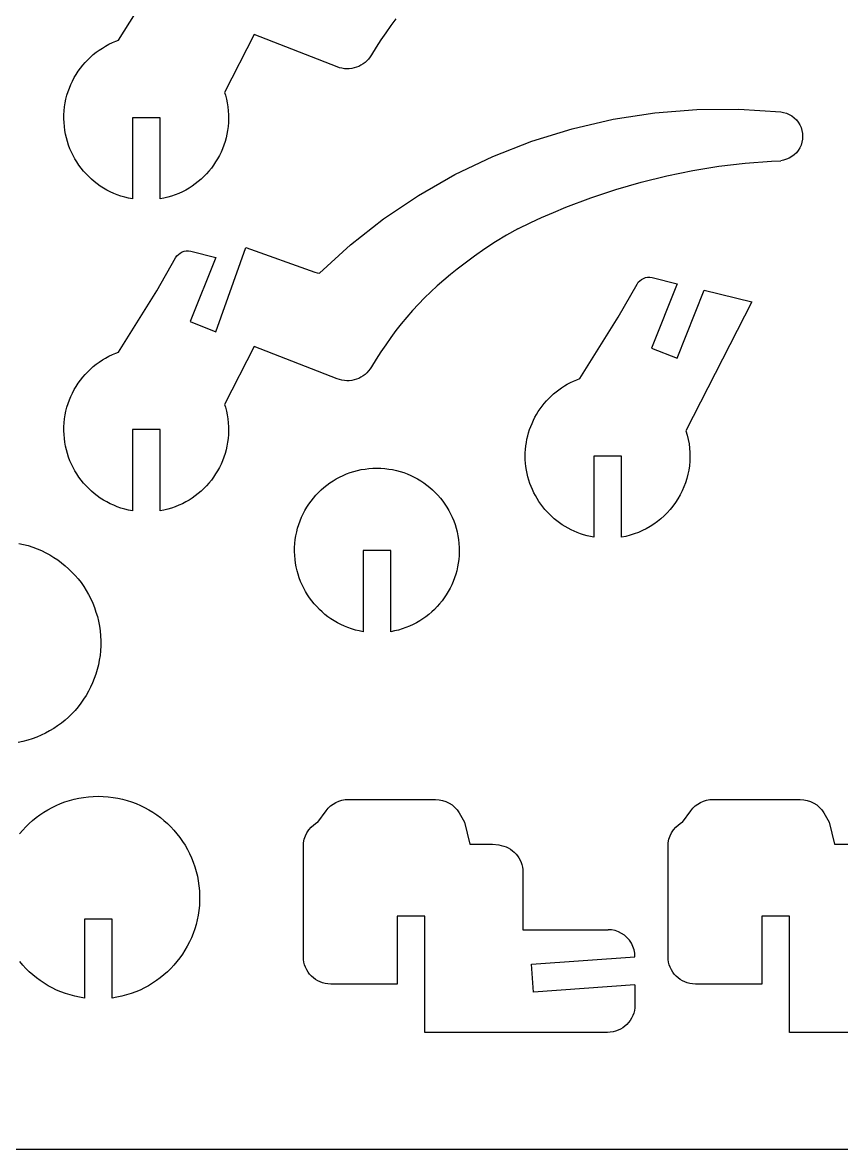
# Model space of a CAD drawing. Extents: x -322 to 322, y -250 to 250.
# Drawn here: x 24.3 to 117.5, y -249.5 to -121.3 of the extents above; entities that cross this region are included whole.
import ezdxf

# ---------------------------------------------------------------- set-up
doc = ezdxf.new("R2010")
doc.units = 0
doc.header["$MEASUREMENT"] = 0
doc.layers.get('0').update_dxf_attribs({"linetype": 'CONTINUOUS'})

msp = doc.modelspace()

# ---------------------------------------------------------------- linework, layer by layer
for p, q in [((35.25, -123.26), (39.58, -116.28)), ((66.21, -121.61), (65.64, -122.42)), ((66.81, -120.82), (66.21, -121.61)), ((50.69, -122.61), (47.31, -129.23)), ((60.1, -126.3), (50.69, -122.61)), ((65.64, -122.42), (65.09, -123.24)), ((33.05, -124.39), (33.41, -124.16)), ((33.41, -124.16), (33.77, -123.94)), ((33.77, -123.94), (34.15, -123.73)), ((34.15, -123.73), (34.54, -123.55)), ((34.54, -123.55), (34.94, -123.38)), ((34.94, -123.38), (35.25, -123.26)), ((64.55, -124.08), (64.04, -124.93)), ((65.09, -123.24), (64.55, -124.08)), ((31.45, -125.8), (31.74, -125.49)), ((31.74, -125.49), (32.05, -125.19)), ((32.05, -125.19), (32.37, -124.91)), ((32.37, -124.91), (32.7, -124.65)), ((32.7, -124.65), (33.05, -124.39)), ((63.51, -125.62), (63.3, -125.81)), ((63.7, -125.41), (63.51, -125.62)), ((63.88, -125.18), (63.7, -125.41)), ((64.04, -124.93), (63.88, -125.18)), ((30.42, -127.16), (30.66, -126.8)), ((30.66, -126.8), (30.91, -126.46)), ((30.91, -126.46), (31.17, -126.12)), ((31.17, -126.12), (31.45, -125.8)), ((60.37, -126.4), (60.1, -126.3)), ((60.66, -126.47), (60.37, -126.4)), ((60.94, -126.51), (60.66, -126.47)), ((61.22, -126.53), (60.94, -126.51)), ((61.5, -126.52), (61.22, -126.53)), ((61.78, -126.48), (61.5, -126.52)), ((62.06, -126.43), (61.78, -126.48)), ((62.32, -126.35), (62.06, -126.43)), ((62.58, -126.25), (62.32, -126.35)), ((62.83, -126.12), (62.58, -126.25)), ((63.07, -125.97), (62.83, -126.12)), ((63.3, -125.81), (63.07, -125.97)), ((29.82, -128.31), (30, -127.92)), ((30, -127.92), (30.2, -127.53)), ((30.2, -127.53), (30.42, -127.16)), ((29.37, -129.54), (29.5, -129.12)), ((29.5, -129.12), (29.65, -128.71)), ((29.65, -128.71), (29.82, -128.31)), ((47.31, -129.23), (47.41, -129.54)), ((29.1, -130.85), (29.17, -130.41)), ((29.17, -130.41), (29.26, -129.97)), ((29.26, -129.97), (29.37, -129.54)), ((47.41, -129.54), (47.52, -129.97)), ((47.52, -129.97), (47.61, -130.41)), ((47.61, -130.41), (47.68, -130.85)), ((29.02, -132.21), (29.03, -131.76)), ((29.03, -131.76), (29.06, -131.3)), ((29.06, -131.3), (29.1, -130.85)), ((47.68, -130.85), (47.73, -131.3)), ((47.73, -131.3), (47.76, -131.76)), ((47.76, -131.76), (47.76, -132.21)), ((91.53, -132.27), (96.26, -131.54)), ((96.26, -131.54), (101.03, -131.16)), ((101.03, -131.16), (105.82, -131.12)), ((105.82, -131.12), (110.59, -131.43)), ((110.59, -131.43), (110.93, -131.49)), ((110.93, -131.49), (111.26, -131.59)), ((111.26, -131.59), (111.57, -131.72)), ((111.57, -131.72), (111.86, -131.89)), ((111.86, -131.89), (112.13, -132.1)), ((29.04, -132.65), (29.02, -132.21)), ((29.08, -133.1), (29.04, -132.65)), ((29.13, -133.53), (29.08, -133.1)), ((36.83, -132.09), (36.83, -141.33)), ((39.96, -132.09), (36.83, -132.09)), ((39.96, -141.33), (39.96, -132.09)), ((47.71, -133.1), (47.65, -133.53)), ((47.75, -132.65), (47.71, -133.1)), ((47.76, -132.21), (47.75, -132.65)), ((82.29, -134.76), (86.87, -133.35)), ((86.87, -133.35), (91.53, -132.27)), ((112.13, -132.1), (112.38, -132.34)), ((112.38, -132.34), (112.59, -132.61)), ((112.59, -132.61), (112.77, -132.9)), ((112.77, -132.9), (112.91, -133.21)), ((112.91, -133.21), (113.01, -133.53)), ((29.21, -133.96), (29.13, -133.53)), ((29.31, -134.39), (29.21, -133.96)), ((29.42, -134.8), (29.31, -134.39)), ((47.48, -134.39), (47.36, -134.8)), ((47.58, -133.96), (47.48, -134.39)), ((47.65, -133.53), (47.58, -133.96)), ((113.01, -133.53), (113.07, -133.87)), ((113.07, -134.55), (113.01, -134.88)), ((113.07, -133.87), (113.09, -134.21)), ((113.09, -134.21), (113.07, -134.55)), ((29.56, -135.21), (29.42, -134.8)), ((29.71, -135.62), (29.56, -135.21)), ((29.88, -136.01), (29.71, -135.62)), ((47.08, -135.62), (46.91, -136.01)), ((47.23, -135.21), (47.08, -135.62)), ((47.36, -134.8), (47.23, -135.21)), ((77.84, -136.5), (82.29, -134.76)), ((112.59, -135.81), (112.38, -136.07)), ((112.77, -135.51), (112.59, -135.81)), ((112.91, -135.2), (112.77, -135.51)), ((113.01, -134.88), (112.91, -135.2)), ((30.07, -136.39), (29.88, -136.01)), ((30.27, -136.77), (30.07, -136.39)), ((30.5, -137.13), (30.27, -136.77)), ((30.73, -137.49), (30.5, -137.13)), ((46.29, -137.13), (46.05, -137.49)), ((46.51, -136.77), (46.29, -137.13)), ((46.72, -136.39), (46.51, -136.77)), ((46.91, -136.01), (46.72, -136.39)), ((73.52, -138.57), (77.84, -136.5)), ((106.55, -137.26), (109.55, -137.02)), ((109.55, -137.02), (110.59, -136.98)), ((110.93, -136.92), (110.59, -136.98)), ((111.26, -136.82), (110.93, -136.92)), ((111.57, -136.69), (111.26, -136.82)), ((111.86, -136.52), (111.57, -136.69)), ((112.13, -136.31), (111.86, -136.52)), ((112.38, -136.07), (112.13, -136.31)), ((30.99, -137.83), (30.73, -137.49)), ((31.26, -138.16), (30.99, -137.83)), ((31.54, -138.48), (31.26, -138.16)), ((31.84, -138.79), (31.54, -138.48)), ((45.25, -138.48), (44.95, -138.79)), ((45.53, -138.16), (45.25, -138.48)), ((45.8, -137.83), (45.53, -138.16)), ((46.05, -137.49), (45.8, -137.83)), ((97.64, -138.7), (100.59, -138.1)), ((100.59, -138.1), (103.56, -137.62)), ((103.56, -137.62), (106.55, -137.26)), ((32.15, -139.08), (31.84, -138.79)), ((32.47, -139.36), (32.15, -139.08)), ((32.81, -139.62), (32.47, -139.36)), ((33.16, -139.87), (32.81, -139.62)), ((43.97, -139.62), (43.62, -139.87)), ((44.31, -139.36), (43.97, -139.62)), ((44.64, -139.08), (44.31, -139.36)), ((44.95, -138.79), (44.64, -139.08)), ((69.36, -140.94), (73.52, -138.57)), ((91.83, -140.25), (94.72, -139.41)), ((94.72, -139.41), (97.64, -138.7)), ((33.53, -140.1), (33.16, -139.87)), ((33.9, -140.32), (33.53, -140.1)), ((34.29, -140.52), (33.9, -140.32)), ((34.69, -140.7), (34.29, -140.52)), ((35.1, -140.86), (34.69, -140.7)), ((35.51, -141.01), (35.1, -140.86)), ((35.94, -141.14), (35.51, -141.01)), ((41.27, -141.01), (40.84, -141.14)), ((41.69, -140.86), (41.27, -141.01)), ((42.1, -140.7), (41.69, -140.86)), ((42.5, -140.52), (42.1, -140.7)), ((42.88, -140.32), (42.5, -140.52)), ((43.26, -140.1), (42.88, -140.32)), ((43.62, -139.87), (43.26, -140.1)), ((65.39, -143.61), (69.36, -140.94)), ((88.97, -141.2), (91.83, -140.25)), ((36.38, -141.24), (35.94, -141.14)), ((36.83, -141.33), (36.38, -141.24)), ((40.41, -141.24), (39.96, -141.33)), ((40.84, -141.14), (40.41, -141.24)), ((84.73, -142.86), (86.15, -142.26)), ((86.15, -142.26), (88.97, -141.2)), ((61.63, -146.57), (65.39, -143.61)), ((82.16, -144.01), (83.38, -143.44)), ((83.38, -143.44), (84.73, -142.86)), ((80.66, -144.72), (79.4, -145.44)), ((80.66, -144.72), (82.16, -144.01)), ((79.4, -145.44), (78.15, -146.2)), ((42.26, -147.49), (42.47, -147.37)), ((42.47, -147.37), (42.71, -147.29)), ((42.71, -147.29), (42.95, -147.25)), ((42.95, -147.25), (43.2, -147.25)), ((43.2, -147.25), (43.46, -147.29)), ((43.46, -147.29), (46.31, -147.98)), ((46.3, -156.46), (49.71, -146.86)), ((49.71, -146.86), (57.58, -149.65)), ((58.09, -149.79), (61.63, -146.57)), ((76.93, -147), (75.74, -147.84)), ((78.15, -146.2), (76.93, -147)), ((39.58, -151.78), (41.74, -148.03)), ((41.74, -148.03), (41.88, -147.82)), ((41.88, -147.82), (42.06, -147.64)), ((42.06, -147.64), (42.26, -147.49)), ((46.31, -147.98), (43.39, -155.3)), ((75.74, -147.84), (73.77, -149.32)), ((57.58, -149.65), (57.83, -149.73)), ((57.83, -149.73), (58.09, -149.79)), ((73, -149.94), (72.24, -150.58)), ((73.77, -149.32), (73, -149.94)), ((71.5, -151.23), (70.77, -151.91)), ((72.24, -150.58), (71.5, -151.23)), ((92.08, -154.78), (94.24, -151.03)), ((94.24, -151.03), (94.38, -150.82)), ((94.38, -150.82), (94.56, -150.64)), ((94.56, -150.64), (94.76, -150.49)), ((94.76, -150.49), (94.97, -150.37)), ((94.97, -150.37), (95.21, -150.29)), ((95.21, -150.29), (95.45, -150.25)), ((95.45, -150.25), (95.7, -150.25)), ((95.7, -150.25), (95.96, -150.29)), ((98.81, -150.98), (95.89, -158.3)), ((95.96, -150.29), (98.81, -150.98)), ((35.25, -158.76), (39.58, -151.78)), ((70.06, -152.6), (69.38, -153.31)), ((70.77, -151.91), (70.06, -152.6)), ((98.8, -159.46), (101.88, -151.72)), ((101.88, -151.72), (107.32, -153.03)), ((69.38, -153.31), (68.7, -154.04)), ((107.32, -153.03), (99.81, -167.73)), ((68.05, -154.78), (67.42, -155.54)), ((68.7, -154.04), (68.05, -154.78)), ((87.75, -161.76), (92.08, -154.78)), ((43.39, -155.3), (46.3, -156.46)), ((66.81, -156.32), (66.21, -157.11)), ((67.42, -155.54), (66.81, -156.32)), ((66.21, -157.11), (65.64, -157.92)), ((34.54, -159.05), (34.94, -158.88)), ((34.94, -158.88), (35.25, -158.76)), ((50.69, -158.11), (47.31, -164.73)), ((60.1, -161.8), (50.69, -158.11)), ((65.09, -158.74), (64.55, -159.58)), ((65.64, -157.92), (65.09, -158.74)), ((95.89, -158.3), (98.8, -159.46)), ((32.37, -160.41), (32.7, -160.15)), ((32.7, -160.15), (33.05, -159.89)), ((33.05, -159.89), (33.41, -159.66)), ((33.41, -159.66), (33.77, -159.44)), ((33.77, -159.44), (34.15, -159.23)), ((34.15, -159.23), (34.54, -159.05)), ((64.55, -159.58), (64.04, -160.43)), ((31.17, -161.62), (31.45, -161.3)), ((31.45, -161.3), (31.74, -160.99)), ((31.74, -160.99), (32.05, -160.69)), ((32.05, -160.69), (32.37, -160.41)), ((63.07, -161.47), (62.83, -161.62)), ((63.3, -161.31), (63.07, -161.47)), ((63.51, -161.12), (63.3, -161.31)), ((63.7, -160.91), (63.51, -161.12)), ((63.88, -160.68), (63.7, -160.91)), ((64.04, -160.43), (63.88, -160.68)), ((30.2, -163.03), (30.42, -162.66)), ((30.42, -162.66), (30.66, -162.3)), ((30.66, -162.3), (30.91, -161.96)), ((30.91, -161.96), (31.17, -161.62)), ((60.37, -161.9), (60.1, -161.8)), ((60.66, -161.97), (60.37, -161.9)), ((60.94, -162.01), (60.66, -161.97)), ((61.22, -162.03), (60.94, -162.01)), ((61.5, -162.02), (61.22, -162.03)), ((61.78, -161.98), (61.5, -162.02)), ((62.06, -161.93), (61.78, -161.98)), ((62.32, -161.85), (62.06, -161.93)), ((62.58, -161.75), (62.32, -161.85)), ((62.83, -161.62), (62.58, -161.75)), ((85.34, -163.04), (85.65, -162.82)), ((85.65, -162.82), (85.98, -162.61)), ((85.98, -162.61), (86.31, -162.42)), ((86.31, -162.42), (86.66, -162.23)), ((86.66, -162.23), (87.01, -162.06)), ((87.01, -162.06), (87.38, -161.91)), ((87.38, -161.91), (87.75, -161.76)), ((29.65, -164.21), (29.82, -163.81)), ((29.82, -163.81), (30, -163.42)), ((30, -163.42), (30.2, -163.03)), ((83.93, -164.32), (84.19, -164.05)), ((84.19, -164.05), (84.46, -163.78)), ((84.46, -163.78), (84.74, -163.52)), ((84.74, -163.52), (85.03, -163.28)), ((85.03, -163.28), (85.34, -163.04)), ((29.26, -165.47), (29.37, -165.04)), ((29.37, -165.04), (29.5, -164.62)), ((29.5, -164.62), (29.65, -164.21)), ((47.31, -164.73), (47.41, -165.04)), ((47.41, -165.04), (47.52, -165.47)), ((83.01, -165.53), (83.22, -165.21)), ((83.22, -165.21), (83.44, -164.91)), ((83.44, -164.91), (83.68, -164.61)), ((83.68, -164.61), (83.93, -164.32)), ((29.06, -166.8), (29.1, -166.35)), ((29.1, -166.35), (29.17, -165.91)), ((29.17, -165.91), (29.26, -165.47)), ((47.52, -165.47), (47.61, -165.91)), ((47.61, -165.91), (47.68, -166.35)), ((47.68, -166.35), (47.73, -166.8)), ((82.3, -166.87), (82.45, -166.52)), ((82.45, -166.52), (82.62, -166.18)), ((82.62, -166.18), (82.81, -165.85)), ((82.81, -165.85), (83.01, -165.53)), ((29.02, -167.71), (29.03, -167.26)), ((29.04, -168.15), (29.02, -167.71)), ((29.03, -167.26), (29.06, -166.8)), ((36.83, -167.59), (36.83, -176.83)), ((39.96, -167.59), (36.83, -167.59)), ((39.96, -176.83), (39.96, -167.59)), ((47.73, -166.8), (47.76, -167.26)), ((47.76, -167.71), (47.75, -168.15)), ((47.76, -167.26), (47.76, -167.71)), ((81.8, -168.31), (81.91, -167.94)), ((81.91, -167.94), (82.02, -167.58)), ((82.02, -167.58), (82.15, -167.22)), ((82.15, -167.22), (82.3, -166.87)), ((99.81, -167.73), (99.96, -168.21)), ((29.08, -168.6), (29.04, -168.15)), ((29.13, -169.03), (29.08, -168.6)), ((29.21, -169.46), (29.13, -169.03)), ((47.65, -169.03), (47.58, -169.46)), ((47.71, -168.6), (47.65, -169.03)), ((47.75, -168.15), (47.71, -168.6)), ((81.59, -169.44), (81.65, -169.06)), ((81.65, -169.06), (81.72, -168.68)), ((81.72, -168.68), (81.8, -168.31)), ((99.96, -168.21), (100.07, -168.71)), ((100.07, -168.71), (100.16, -169.2)), ((100.16, -169.2), (100.22, -169.7)), ((29.31, -169.89), (29.21, -169.46)), ((29.42, -170.3), (29.31, -169.89)), ((29.56, -170.71), (29.42, -170.3)), ((47.36, -170.3), (47.23, -170.71)), ((47.48, -169.89), (47.36, -170.3)), ((47.58, -169.46), (47.48, -169.89)), ((81.52, -170.61), (81.53, -170.22)), ((81.53, -170.22), (81.55, -169.83)), ((81.55, -169.83), (81.59, -169.44)), ((100.22, -169.7), (100.25, -170.2)), ((100.25, -170.2), (100.26, -170.7)), ((29.71, -171.12), (29.56, -170.71)), ((29.88, -171.51), (29.71, -171.12)), ((30.07, -171.89), (29.88, -171.51)), ((46.91, -171.51), (46.72, -171.89)), ((47.08, -171.12), (46.91, -171.51)), ((47.23, -170.71), (47.08, -171.12)), ((81.53, -171.01), (81.52, -170.61)), ((81.56, -171.41), (81.53, -171.01)), ((81.6, -171.8), (81.56, -171.41)), ((81.66, -172.19), (81.6, -171.8)), ((89.33, -170.59), (89.33, -179.83)), ((92.46, -170.59), (89.33, -170.59)), ((92.46, -179.83), (92.46, -170.59)), ((100.2, -171.69), (100.13, -172.18)), ((100.24, -171.19), (100.2, -171.69)), ((100.26, -170.7), (100.24, -171.19)), ((30.27, -172.27), (30.07, -171.89)), ((30.5, -172.63), (30.27, -172.27)), ((30.73, -172.99), (30.5, -172.63)), ((30.99, -173.33), (30.73, -172.99)), ((46.05, -172.99), (45.8, -173.33)), ((46.29, -172.63), (46.05, -172.99)), ((46.51, -172.27), (46.29, -172.63)), ((46.72, -171.89), (46.51, -172.27)), ((60.02, -173.19), (60.4, -172.98)), ((60.4, -172.98), (60.79, -172.8)), ((60.79, -172.8), (61.19, -172.63)), ((61.19, -172.63), (61.59, -172.48)), ((61.59, -172.48), (62.01, -172.35)), ((62.01, -172.35), (62.43, -172.23)), ((62.43, -172.23), (62.86, -172.14)), ((62.86, -172.14), (63.3, -172.07)), ((63.3, -172.07), (63.74, -172.01)), ((63.74, -172.01), (64.19, -171.98)), ((64.19, -171.98), (64.64, -171.97)), ((64.64, -171.97), (65.1, -171.98)), ((65.1, -171.98), (65.55, -172.01)), ((65.55, -172.01), (65.99, -172.07)), ((65.99, -172.07), (66.43, -172.14)), ((66.43, -172.14), (66.86, -172.23)), ((66.86, -172.23), (67.28, -172.35)), ((67.28, -172.35), (67.69, -172.48)), ((67.69, -172.48), (68.1, -172.63)), ((68.1, -172.63), (68.5, -172.8)), ((68.5, -172.8), (68.88, -172.98)), ((68.88, -172.98), (69.26, -173.19)), ((81.74, -172.58), (81.66, -172.19)), ((81.83, -172.96), (81.74, -172.58)), ((81.93, -173.33), (81.83, -172.96)), ((100.03, -172.67), (99.91, -173.16)), ((100.13, -172.18), (100.03, -172.67)), ((31.26, -173.66), (30.99, -173.33)), ((31.54, -173.98), (31.26, -173.66)), ((31.84, -174.29), (31.54, -173.98)), ((32.15, -174.58), (31.84, -174.29)), ((44.95, -174.29), (44.64, -174.58)), ((45.25, -173.98), (44.95, -174.29)), ((45.53, -173.66), (45.25, -173.98)), ((45.8, -173.33), (45.53, -173.66)), ((58.3, -174.44), (58.62, -174.16)), ((58.62, -174.16), (58.95, -173.9)), ((58.95, -173.9), (59.3, -173.64)), ((59.3, -173.64), (59.66, -173.41)), ((59.66, -173.41), (60.02, -173.19)), ((69.26, -173.19), (69.63, -173.41)), ((69.63, -173.41), (69.99, -173.64)), ((69.99, -173.64), (70.33, -173.9)), ((70.33, -173.9), (70.66, -174.16)), ((70.66, -174.16), (70.98, -174.44)), ((82.05, -173.7), (81.93, -173.33)), ((82.19, -174.06), (82.05, -173.7)), ((82.34, -174.41), (82.19, -174.06)), ((99.58, -174.1), (99.38, -174.56)), ((99.76, -173.63), (99.58, -174.1)), ((99.91, -173.16), (99.76, -173.63)), ((32.47, -174.86), (32.15, -174.58)), ((32.81, -175.12), (32.47, -174.86)), ((33.16, -175.37), (32.81, -175.12)), ((33.53, -175.6), (33.16, -175.37)), ((33.9, -175.82), (33.53, -175.6)), ((43.26, -175.6), (42.88, -175.82)), ((43.62, -175.37), (43.26, -175.6)), ((43.97, -175.12), (43.62, -175.37)), ((44.31, -174.86), (43.97, -175.12)), ((44.64, -174.58), (44.31, -174.86)), ((57.16, -175.71), (57.42, -175.37)), ((57.42, -175.37), (57.7, -175.05)), ((57.7, -175.05), (57.99, -174.74)), ((57.99, -174.74), (58.3, -174.44)), ((70.98, -174.44), (71.29, -174.74)), ((71.29, -174.74), (71.59, -175.05)), ((71.59, -175.05), (71.87, -175.37)), ((71.87, -175.37), (72.13, -175.71)), ((82.5, -174.76), (82.34, -174.41)), ((82.68, -175.1), (82.5, -174.76)), ((82.87, -175.43), (82.68, -175.1)), ((83.07, -175.75), (82.87, -175.43)), ((98.9, -175.46), (98.63, -175.88)), ((99.15, -175.02), (98.9, -175.46)), ((99.38, -174.56), (99.15, -175.02)), ((34.29, -176.02), (33.9, -175.82)), ((34.69, -176.2), (34.29, -176.02)), ((35.1, -176.36), (34.69, -176.2)), ((35.51, -176.51), (35.1, -176.36)), ((35.94, -176.64), (35.51, -176.51)), ((36.38, -176.74), (35.94, -176.64)), ((36.83, -176.83), (36.38, -176.74)), ((40.41, -176.74), (39.96, -176.83)), ((40.84, -176.64), (40.41, -176.74)), ((41.27, -176.51), (40.84, -176.64)), ((41.69, -176.36), (41.27, -176.51)), ((42.1, -176.2), (41.69, -176.36)), ((42.5, -176.02), (42.1, -176.2)), ((42.88, -175.82), (42.5, -176.02)), ((56.25, -177.17), (56.45, -176.78)), ((56.45, -176.78), (56.67, -176.41)), ((56.67, -176.41), (56.91, -176.05)), ((56.91, -176.05), (57.16, -175.71)), ((72.13, -175.71), (72.38, -176.05)), ((72.38, -176.05), (72.61, -176.41)), ((72.61, -176.41), (72.83, -176.78)), ((72.83, -176.78), (73.03, -177.17)), ((83.29, -176.06), (83.07, -175.75)), ((83.51, -176.37), (83.29, -176.06)), ((83.75, -176.66), (83.51, -176.37)), ((84, -176.94), (83.75, -176.66)), ((84.27, -177.22), (84, -176.94)), ((98.01, -176.68), (97.68, -177.06)), ((98.33, -176.29), (98.01, -176.68)), ((98.63, -175.88), (98.33, -176.29)), ((55.75, -178.37), (55.9, -177.96)), ((55.9, -177.96), (56.07, -177.56)), ((56.07, -177.56), (56.25, -177.17)), ((73.03, -177.17), (73.22, -177.56)), ((73.22, -177.56), (73.38, -177.96)), ((73.38, -177.96), (73.53, -178.37)), ((84.54, -177.48), (84.27, -177.22)), ((84.82, -177.73), (84.54, -177.48)), ((85.12, -177.97), (84.82, -177.73)), ((85.42, -178.2), (85.12, -177.97)), ((85.74, -178.42), (85.42, -178.2)), ((96.56, -178.05), (96.16, -178.34)), ((96.95, -177.74), (96.56, -178.05)), ((97.32, -177.41), (96.95, -177.74)), ((97.68, -177.06), (97.32, -177.41)), ((55.42, -179.66), (55.51, -179.22)), ((55.51, -179.22), (55.62, -178.79)), ((55.62, -178.79), (55.75, -178.37)), ((73.53, -178.37), (73.66, -178.79)), ((73.66, -178.79), (73.77, -179.22)), ((73.77, -179.22), (73.86, -179.66)), ((86.06, -178.62), (85.74, -178.42)), ((86.39, -178.81), (86.06, -178.62)), ((86.73, -178.99), (86.39, -178.81)), ((87.08, -179.15), (86.73, -178.99)), ((87.44, -179.3), (87.08, -179.15)), ((87.8, -179.44), (87.44, -179.3)), ((88.17, -179.56), (87.8, -179.44)), ((93.93, -179.46), (93.45, -179.61)), ((94.4, -179.28), (93.93, -179.46)), ((94.86, -179.08), (94.4, -179.28)), ((95.3, -178.86), (94.86, -179.08)), ((95.74, -178.61), (95.3, -178.86)), ((96.16, -178.34), (95.74, -178.61)), ((23.91, -180.53), (24.44, -180.65)), ((24.44, -180.65), (24.97, -180.79)), ((24.97, -180.79), (25.48, -180.95)), ((55.28, -181.01), (55.31, -180.55)), ((55.31, -180.55), (55.35, -180.1)), ((55.35, -180.1), (55.42, -179.66)), ((73.86, -179.66), (73.93, -180.1)), ((73.93, -180.1), (73.98, -180.55)), ((73.98, -180.55), (74.01, -181.01)), ((88.55, -179.66), (88.17, -179.56)), ((88.93, -179.75), (88.55, -179.66)), ((89.33, -179.83), (88.93, -179.75)), ((92.96, -179.73), (92.46, -179.83)), ((93.45, -179.61), (92.96, -179.73)), ((25.48, -180.95), (25.99, -181.14)), ((25.99, -181.14), (26.48, -181.35)), ((26.48, -181.35), (26.96, -181.59)), ((26.96, -181.59), (27.43, -181.84)), ((27.43, -181.84), (27.88, -182.12)), ((55.27, -181.46), (55.28, -181.01)), ((55.29, -181.9), (55.27, -181.46)), ((55.33, -182.35), (55.29, -181.9)), ((63.08, -181.34), (63.08, -190.58)), ((66.21, -181.34), (63.08, -181.34)), ((66.21, -190.58), (66.21, -181.34)), ((74, -181.9), (73.96, -182.35)), ((74.01, -181.46), (74, -181.9)), ((74.01, -181.01), (74.01, -181.46)), ((27.88, -182.12), (28.33, -182.42)), ((28.33, -182.42), (28.75, -182.73)), ((28.75, -182.73), (29.16, -183.07)), ((29.16, -183.07), (29.56, -183.42)), ((55.38, -182.78), (55.33, -182.35)), ((55.46, -183.21), (55.38, -182.78)), ((55.56, -183.64), (55.46, -183.21)), ((73.83, -183.21), (73.73, -183.64)), ((73.9, -182.78), (73.83, -183.21)), ((73.96, -182.35), (73.9, -182.78)), ((29.56, -183.42), (29.94, -183.79)), ((29.94, -183.79), (30.3, -184.18)), ((30.3, -184.18), (30.64, -184.58)), ((30.64, -184.58), (30.97, -185)), ((55.67, -184.05), (55.56, -183.64)), ((55.81, -184.46), (55.67, -184.05)), ((55.96, -184.87), (55.81, -184.46)), ((73.48, -184.46), (73.33, -184.87)), ((73.61, -184.05), (73.48, -184.46)), ((73.73, -183.64), (73.61, -184.05)), ((30.97, -185), (31.28, -185.44)), ((31.28, -185.44), (31.56, -185.89)), ((31.56, -185.89), (31.83, -186.35)), ((56.13, -185.26), (55.96, -184.87)), ((56.32, -185.64), (56.13, -185.26)), ((56.52, -186.02), (56.32, -185.64)), ((72.97, -185.64), (72.76, -186.02)), ((73.16, -185.26), (72.97, -185.64)), ((73.33, -184.87), (73.16, -185.26)), ((31.83, -186.35), (32.07, -186.83)), ((32.07, -186.83), (32.3, -187.32)), ((56.75, -186.38), (56.52, -186.02)), ((56.98, -186.74), (56.75, -186.38)), ((57.24, -187.08), (56.98, -186.74)), ((57.51, -187.41), (57.24, -187.08)), ((72.05, -187.08), (71.78, -187.41)), ((72.3, -186.74), (72.05, -187.08)), ((72.54, -186.38), (72.3, -186.74)), ((72.76, -186.02), (72.54, -186.38)), ((32.3, -187.32), (32.5, -187.82)), ((32.5, -187.82), (32.67, -188.34)), ((32.67, -188.34), (32.83, -188.86)), ((57.79, -187.73), (57.51, -187.41)), ((58.09, -188.04), (57.79, -187.73)), ((58.4, -188.33), (58.09, -188.04)), ((58.72, -188.61), (58.4, -188.33)), ((70.89, -188.33), (70.56, -188.61)), ((71.2, -188.04), (70.89, -188.33)), ((71.5, -187.73), (71.2, -188.04)), ((71.78, -187.41), (71.5, -187.73)), ((32.83, -188.86), (32.96, -189.4)), ((32.96, -189.4), (33.06, -189.94)), ((59.06, -188.87), (58.72, -188.61)), ((59.41, -189.12), (59.06, -188.87)), ((59.78, -189.35), (59.41, -189.12)), ((60.15, -189.57), (59.78, -189.35)), ((60.54, -189.77), (60.15, -189.57)), ((60.94, -189.95), (60.54, -189.77)), ((68.75, -189.77), (68.35, -189.95)), ((69.13, -189.57), (68.75, -189.77)), ((69.51, -189.35), (69.13, -189.57)), ((69.87, -189.12), (69.51, -189.35)), ((70.22, -188.87), (69.87, -189.12)), ((70.56, -188.61), (70.22, -188.87)), ((33.06, -189.94), (33.14, -190.5)), ((33.14, -190.5), (33.19, -191.06)), ((33.19, -191.06), (33.22, -191.63)), ((61.35, -190.11), (60.94, -189.95)), ((61.76, -190.26), (61.35, -190.11)), ((62.19, -190.39), (61.76, -190.26)), ((62.63, -190.49), (62.19, -190.39)), ((63.08, -190.58), (62.63, -190.49)), ((66.66, -190.49), (66.21, -190.58)), ((67.09, -190.39), (66.66, -190.49)), ((67.52, -190.26), (67.09, -190.39)), ((67.94, -190.11), (67.52, -190.26)), ((68.35, -189.95), (67.94, -190.11)), ((33.22, -192.19), (33.19, -192.74)), ((33.22, -191.63), (33.22, -192.19)), ((33.13, -193.29), (33.05, -193.83)), ((33.19, -192.74), (33.13, -193.29)), ((32.81, -194.89), (32.66, -195.4)), ((32.94, -194.36), (32.81, -194.89)), ((33.05, -193.83), (32.94, -194.36)), ((32.48, -195.91), (32.28, -196.41)), ((32.66, -195.4), (32.48, -195.91)), ((31.81, -197.36), (31.55, -197.83)), ((32.06, -196.89), (31.81, -197.36)), ((32.28, -196.41), (32.06, -196.89)), ((30.96, -198.71), (30.63, -199.12)), ((31.26, -198.27), (30.96, -198.71)), ((31.55, -197.83), (31.26, -198.27)), ((29.93, -199.92), (29.55, -200.29)), ((30.29, -199.53), (29.93, -199.92)), ((30.63, -199.12), (30.29, -199.53)), ((28.31, -201.29), (27.86, -201.59)), ((28.74, -200.98), (28.31, -201.29)), ((29.15, -200.64), (28.74, -200.98)), ((29.55, -200.29), (29.15, -200.64)), ((25.94, -202.57), (25.42, -202.76)), ((26.44, -202.36), (25.94, -202.57)), ((26.93, -202.12), (26.44, -202.36)), ((27.4, -201.87), (26.93, -202.12)), ((27.86, -201.59), (27.4, -201.87)), ((24.36, -203.06), (23.81, -203.18)), ((24.9, -202.92), (24.36, -203.06)), ((25.42, -202.76), (24.9, -202.92)), ((28.15, -210.35), (28.64, -210.14)), ((28.64, -210.14), (29.14, -209.95)), ((29.14, -209.95), (29.66, -209.79)), ((29.66, -209.79), (30.19, -209.65)), ((30.19, -209.65), (30.72, -209.53)), ((30.72, -209.53), (31.26, -209.44)), ((31.26, -209.44), (31.81, -209.37)), ((31.81, -209.37), (32.37, -209.33)), ((32.37, -209.33), (32.94, -209.31)), ((32.94, -209.31), (33.5, -209.33)), ((33.5, -209.33), (34.06, -209.37)), ((34.06, -209.37), (34.61, -209.44)), ((34.61, -209.44), (35.16, -209.53)), ((35.16, -209.53), (35.69, -209.65)), ((35.69, -209.65), (36.22, -209.79)), ((36.22, -209.79), (36.73, -209.95)), ((36.73, -209.95), (37.24, -210.14)), ((37.24, -210.14), (37.73, -210.35)), ((59.37, -210.41), (59.67, -210.19)), ((59.67, -210.19), (59.98, -210.01)), ((59.98, -210.01), (60.31, -209.86)), ((60.31, -209.86), (60.66, -209.76)), ((60.66, -209.76), (61.02, -209.69)), ((61.02, -209.69), (61.39, -209.67)), ((61.39, -209.67), (71.3, -209.67)), ((71.3, -209.67), (71.71, -209.7)), ((71.71, -209.7), (72.11, -209.78)), ((72.11, -209.78), (72.49, -209.91)), ((72.49, -209.91), (72.86, -210.08)), ((72.86, -210.08), (73.19, -210.3)), ((73.19, -210.3), (73.5, -210.57)), ((100.87, -210.41), (101.17, -210.19)), ((101.17, -210.19), (101.48, -210.01)), ((101.48, -210.01), (101.81, -209.86)), ((101.81, -209.86), (102.16, -209.76)), ((102.16, -209.76), (102.52, -209.69)), ((102.52, -209.69), (102.89, -209.67)), ((102.89, -209.67), (112.8, -209.67)), ((112.8, -209.67), (113.21, -209.7)), ((113.21, -209.7), (113.61, -209.78)), ((113.61, -209.78), (113.99, -209.91)), ((113.99, -209.91), (114.36, -210.08)), ((114.36, -210.08), (114.69, -210.3)), ((114.69, -210.3), (115, -210.57)), ((25.87, -211.73), (26.3, -211.42)), ((26.3, -211.42), (26.74, -211.12)), ((26.74, -211.12), (27.2, -210.84)), ((27.2, -210.84), (27.67, -210.59)), ((27.67, -210.59), (28.15, -210.35)), ((37.73, -210.35), (38.21, -210.59)), ((38.21, -210.59), (38.68, -210.84)), ((38.68, -210.84), (39.13, -211.12)), ((39.13, -211.12), (39.58, -211.42)), ((39.58, -211.42), (40, -211.73)), ((57.92, -212.25), (58.87, -210.95)), ((58.87, -210.95), (59.11, -210.66)), ((59.11, -210.66), (59.37, -210.41)), ((73.5, -210.57), (73.77, -210.87)), ((73.77, -210.87), (74, -211.21)), ((74, -211.21), (74.6, -212.25)), ((99.42, -212.25), (100.37, -210.95)), ((100.37, -210.95), (100.61, -210.66)), ((100.61, -210.66), (100.87, -210.41)), ((115, -210.57), (115.27, -210.87)), ((115.27, -210.87), (115.5, -211.21)), ((115.5, -211.21), (116.1, -212.25)), ((24.33, -213.18), (24.69, -212.79)), ((24.69, -212.79), (25.07, -212.42)), ((25.07, -212.42), (25.46, -212.07)), ((25.46, -212.07), (25.87, -211.73)), ((40, -211.73), (40.41, -212.07)), ((40.41, -212.07), (40.81, -212.42)), ((40.81, -212.42), (41.19, -212.79)), ((41.19, -212.79), (41.55, -213.18)), ((56.9, -213.12), (57.17, -212.81)), ((57.17, -212.81), (57.47, -212.54)), ((57.47, -212.54), (57.81, -212.31)), ((57.81, -212.31), (57.92, -212.25)), ((74.6, -212.25), (75.23, -214.77)), ((98.4, -213.12), (98.67, -212.81)), ((98.67, -212.81), (98.97, -212.54)), ((98.97, -212.54), (99.31, -212.31)), ((99.31, -212.31), (99.42, -212.25)), ((116.1, -212.25), (116.73, -214.77)), ((23.98, -213.58), (24.33, -213.18)), ((41.55, -213.18), (41.89, -213.58)), ((41.89, -213.58), (42.22, -214)), ((42.22, -214), (42.53, -214.44)), ((56.38, -214.2), (56.51, -213.81)), ((56.51, -213.81), (56.68, -213.45)), ((56.68, -213.45), (56.9, -213.12)), ((97.88, -214.2), (98.01, -213.81)), ((98.01, -213.81), (98.18, -213.45)), ((98.18, -213.45), (98.4, -213.12)), ((42.53, -214.44), (42.81, -214.89)), ((42.81, -214.89), (43.08, -215.35)), ((43.08, -215.35), (43.32, -215.83)), ((56.27, -215.01), (56.3, -214.6)), ((56.27, -227.56), (56.27, -215.01)), ((56.3, -214.6), (56.38, -214.2)), ((75.23, -214.77), (77.81, -214.77)), ((77.81, -214.77), (78.5, -214.85)), ((78.5, -214.85), (78.79, -214.9)), ((78.79, -214.9), (79.07, -214.97)), ((79.07, -214.97), (79.34, -215.07)), ((79.34, -215.07), (79.59, -215.19)), ((79.59, -215.19), (79.84, -215.33)), ((79.84, -215.33), (80.06, -215.5)), ((97.77, -215.01), (97.8, -214.6)), ((97.77, -227.56), (97.77, -215.01)), ((97.8, -214.6), (97.88, -214.2)), ((116.73, -214.77), (119.31, -214.77)), ((43.32, -215.83), (43.55, -216.32)), ((43.55, -216.32), (43.75, -216.82)), ((80.06, -215.5), (80.27, -215.68)), ((80.27, -215.68), (80.47, -215.88)), ((80.47, -215.88), (80.64, -216.09)), ((80.64, -216.09), (80.8, -216.32)), ((80.8, -216.32), (80.93, -216.57)), ((80.93, -216.57), (81.05, -216.83)), ((43.75, -216.82), (43.92, -217.34)), ((43.92, -217.34), (44.08, -217.86)), ((44.08, -217.86), (44.21, -218.4)), ((81.05, -216.83), (81.14, -217.09)), ((81.14, -217.09), (81.2, -217.37)), ((81.2, -217.37), (81.24, -217.66)), ((81.24, -217.66), (81.26, -217.95)), ((81.26, -217.95), (81.26, -224.5)), ((44.21, -218.4), (44.31, -218.94)), ((44.31, -218.94), (44.39, -219.5)), ((44.39, -219.5), (44.44, -220.06)), ((44.44, -220.06), (44.47, -220.63)), ((44.44, -221.74), (44.38, -222.29)), ((44.47, -221.19), (44.44, -221.74)), ((44.47, -220.63), (44.47, -221.19)), ((44.3, -222.83), (44.19, -223.36)), ((44.38, -222.29), (44.3, -222.83)), ((66.95, -222.96), (66.95, -230.68)), ((70.09, -222.96), (66.95, -222.96)), ((70.09, -236.18), (70.09, -222.96)), ((108.45, -222.96), (108.45, -230.68)), ((111.59, -222.96), (108.45, -222.96)), ((111.59, -236.18), (111.59, -222.96)), ((31.37, -223.31), (31.37, -232.27)), ((34.51, -223.31), (31.37, -223.31)), ((34.51, -232.27), (34.51, -223.31)), ((43.91, -224.4), (43.73, -224.91)), ((44.06, -223.89), (43.91, -224.4)), ((44.19, -223.36), (44.06, -223.89)), ((43.53, -225.41), (43.31, -225.89)), ((43.73, -224.91), (43.53, -225.41)), ((81.26, -224.5), (90.95, -224.5)), ((91.35, -224.52), (90.95, -224.5)), ((91.74, -224.6), (91.35, -224.52)), ((92.12, -224.73), (91.74, -224.6)), ((92.48, -224.91), (92.12, -224.73)), ((92.81, -225.13), (92.48, -224.91)), ((93.12, -225.4), (92.81, -225.13)), ((93.38, -225.7), (93.12, -225.4)), ((42.8, -226.83), (42.51, -227.27)), ((43.06, -226.36), (42.8, -226.83)), ((43.31, -225.89), (43.06, -226.36)), ((93.6, -226.04), (93.38, -225.7)), ((93.78, -226.4), (93.6, -226.04)), ((93.91, -226.78), (93.78, -226.4)), ((93.98, -227.17), (93.91, -226.78)), ((24.34, -228.53), (23.99, -228.12)), ((41.88, -228.12), (41.54, -228.53)), ((42.21, -227.71), (41.88, -228.12)), ((42.51, -227.27), (42.21, -227.71)), ((56.29, -227.88), (56.27, -227.56)), ((56.33, -228.19), (56.29, -227.88)), ((56.41, -228.49), (56.33, -228.19)), ((82.25, -228.43), (94.01, -227.57)), ((94.01, -227.57), (93.98, -227.17)), ((97.79, -227.88), (97.77, -227.56)), ((97.83, -228.19), (97.79, -227.88)), ((97.91, -228.49), (97.83, -228.19)), ((24.7, -228.92), (24.34, -228.53)), ((25.08, -229.29), (24.7, -228.92)), ((25.48, -229.64), (25.08, -229.29)), ((40.8, -229.29), (40.4, -229.64)), ((41.18, -228.92), (40.8, -229.29)), ((41.54, -228.53), (41.18, -228.92)), ((56.51, -228.77), (56.41, -228.49)), ((56.65, -229.05), (56.51, -228.77)), ((56.8, -229.31), (56.65, -229.05)), ((56.98, -229.55), (56.8, -229.31)), ((57.18, -229.77), (56.98, -229.55)), ((82.48, -231.59), (82.25, -228.43)), ((98.01, -228.77), (97.91, -228.49)), ((98.15, -229.05), (98.01, -228.77)), ((98.3, -229.31), (98.15, -229.05)), ((98.48, -229.55), (98.3, -229.31)), ((98.68, -229.77), (98.48, -229.55)), ((25.89, -229.98), (25.48, -229.64)), ((26.32, -230.29), (25.89, -229.98)), ((26.77, -230.59), (26.32, -230.29)), ((27.22, -230.87), (26.77, -230.59)), ((39.11, -230.59), (38.65, -230.87)), ((39.56, -230.29), (39.11, -230.59)), ((39.99, -229.98), (39.56, -230.29)), ((40.4, -229.64), (39.99, -229.98)), ((57.41, -229.97), (57.18, -229.77)), ((57.65, -230.15), (57.41, -229.97)), ((57.9, -230.31), (57.65, -230.15)), ((58.18, -230.44), (57.9, -230.31)), ((58.46, -230.54), (58.18, -230.44)), ((58.76, -230.62), (58.46, -230.54)), ((59.07, -230.67), (58.76, -230.62)), ((59.39, -230.68), (59.07, -230.67)), ((66.95, -230.68), (59.39, -230.68)), ((94.01, -230.75), (82.48, -231.59)), ((94.01, -230.75), (94.01, -233.06)), ((98.91, -229.97), (98.68, -229.77)), ((99.15, -230.15), (98.91, -229.97)), ((99.4, -230.31), (99.15, -230.15)), ((99.68, -230.44), (99.4, -230.31)), ((99.96, -230.54), (99.68, -230.44)), ((100.26, -230.62), (99.96, -230.54)), ((100.57, -230.67), (100.26, -230.62)), ((100.89, -230.68), (100.57, -230.67)), ((108.45, -230.68), (100.89, -230.68)), ((27.7, -231.12), (27.22, -230.87)), ((28.19, -231.36), (27.7, -231.12)), ((28.69, -231.57), (28.19, -231.36)), ((29.2, -231.76), (28.69, -231.57)), ((29.73, -231.92), (29.2, -231.76)), ((30.26, -232.06), (29.73, -231.92)), ((30.81, -232.18), (30.26, -232.06)), ((35.61, -232.06), (35.06, -232.18)), ((36.15, -231.92), (35.61, -232.06)), ((36.67, -231.76), (36.15, -231.92)), ((37.19, -231.57), (36.67, -231.76)), ((37.69, -231.36), (37.19, -231.57)), ((38.18, -231.12), (37.69, -231.36)), ((38.65, -230.87), (38.18, -231.12)), ((31.37, -232.27), (30.81, -232.18)), ((35.06, -232.18), (34.51, -232.27)), ((93.99, -233.38), (93.94, -233.69)), ((94.01, -233.06), (93.99, -233.38)), ((93.63, -234.55), (93.47, -234.81)), ((93.76, -234.27), (93.63, -234.55)), ((93.87, -233.99), (93.76, -234.27)), ((93.94, -233.69), (93.87, -233.99)), ((92.1, -235.94), (91.81, -236.04)), ((92.37, -235.81), (92.1, -235.94)), ((92.63, -235.65), (92.37, -235.81)), ((92.87, -235.47), (92.63, -235.65)), ((93.09, -235.27), (92.87, -235.47)), ((93.29, -235.05), (93.09, -235.27)), ((93.47, -234.81), (93.29, -235.05)), ((90.88, -236.18), (70.09, -236.18)), ((91.2, -236.17), (90.88, -236.18)), ((91.51, -236.12), (91.2, -236.17)), ((91.81, -236.04), (91.51, -236.12)), ((132.38, -236.18), (111.59, -236.18)), ((322.5, -249.5), (-322.5, -249.5))]:
    msp.add_line(p, q)

doc.saveas('drawing.dxf')
